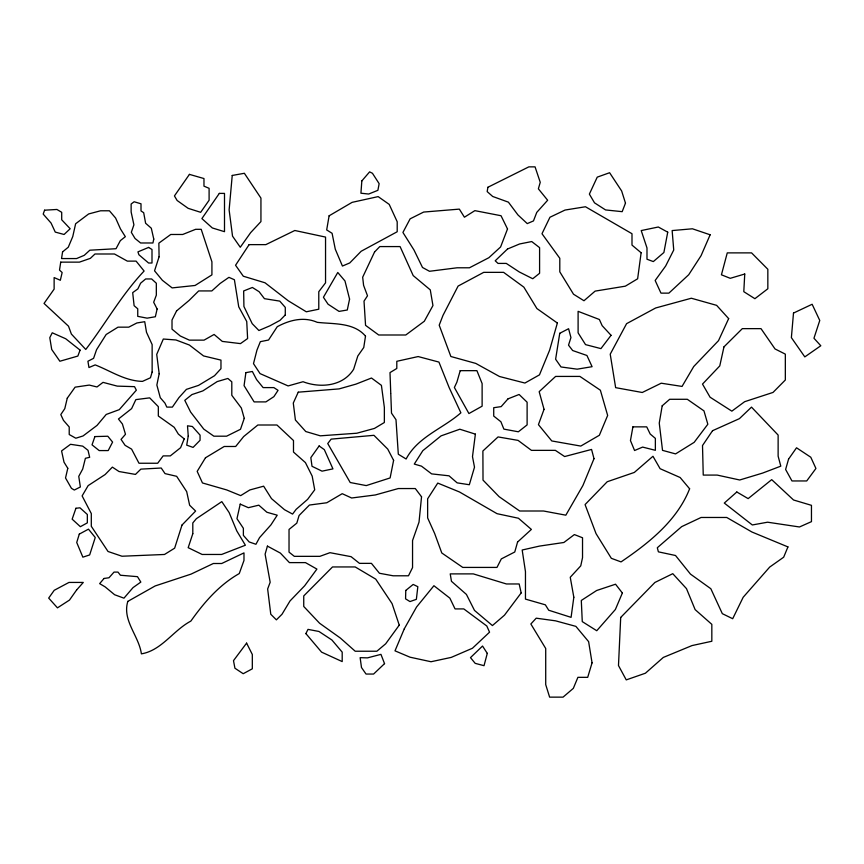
<?xml version="1.0" encoding="UTF-8"?>
<svg xmlns="http://www.w3.org/2000/svg" width="864" height="864" viewBox="0 0 864 864"><rect width="100%" height="100%" fill="white"/><g stroke="black" fill="none" stroke-linecap="round" stroke-linejoin="round"><path stroke-width="1.3" d="M305.867 633.636L308.005 629.381L318.946 631.465L331.906 639.997L342.198 652.136L342.198 661.586L321.581 652.136L305.888 633.593M390.766 393.401L389.999 372.6L396.803 368.464L396.803 361.303L418.165 356.562L438.934 362.081L449.14 387.569L460.879 412.819C442.951 428.598 417.755 436.828 406.123 459L398.315 454.237L395.993 419.699L391.5 413.132L390.787 393.844M405.767 590.458L405.572 598.86L409.968 601.571L416.362 599.346L417.83 586.699L413.176 584.431L405.767 590.458M620.698 617.447L618.484 665.55L626.249 679.892L645.408 673.218L663.314 657.428L691.999 645.581L711.828 641.261L711.828 624.359L695.12 609.606L686.491 588.643L672.775 573.685L654.912 582.455L620.698 617.447M744.746 274.018L743.796 291.676L754.898 298.696L767.837 288.76L767.837 269.266L751.572 252.882L727.261 252.882L721.429 274.806L730.253 278.316L744.746 274.018M361.832 180.911L360.925 193.212L368.669 194.033L377.892 190.318L379.145 183.665L372.46 173.297L369.619 171.871L361.832 180.911M793.498 313.06L791.381 337.63L804.805 356.897L820.8 345.751L813.953 338.245L819.763 320.468L812.138 304.268L793.498 313.06M232.232 175.457L229.122 209.93L232.535 236.153L240.278 247.255L250.636 232.654L260.939 221.584L260.939 198.115L244.372 173.286L232.232 175.457M421.546 496.8L419.018 522.137L412.549 540.529L412.549 567.594L408.478 575.791L393.131 575.791L379.436 573.264L371.434 563.36L359.489 563.36L351.086 556.675L329.972 552.679L319.874 556.34L294.322 556.34L289.03 552.128L289.03 529.448L296.806 523.141L299.074 515.516L309.431 505.04L326.786 502.762L342.22 493.69L351.637 497.999L375.311 494.964L398.315 488.549L415.303 488.549L421.546 496.8M127.807 601.387C122.018 620.525 138.866 635.666 141.394 653.854C161.644 650.484 173.264 630.364 190.858 621.097C204.001 602.543 219.24 584.874 239.263 573.556L243.983 560.455L243.983 552.895L221.713 563.501L213.354 563.501L191.074 574.106L155.174 585.943L127.807 601.387M475.384 434.138L472.489 456.635L474.498 467.186L469.325 484.736L457.142 482.857L449.032 475.816L431.622 473.882L421.502 466.16L414.277 464.076L422.842 450.652L441.072 435.866L459.821 429.224L475.384 434.138M641.131 252.763L637.632 278.791L625.352 286.168L595.123 291.114L583.978 300.737L573.512 294.214L559.796 271.825L559.796 258.293L541.987 233.723L549.958 217.242L565.045 210.049L585.468 206.755L631.994 233.723L631.994 245.095L641.131 252.763M573.826 597.24L571.082 617.35L548.716 610.232L545.357 604.822L525.463 599.108L525.463 571.644L522.18 550.012L539.482 546.091L563.89 542.484L574.376 534.578L582.53 537.775L582.53 557.68L580.759 565.844L570.251 577.271L573.826 597.24M245.873 372.643L244.069 385.657L254.113 401.9L265.885 401.9L273.877 396.662L278.046 390.355L273.877 387.601L263.131 387.601L256.586 379.588L252.353 371.477L245.873 372.643M60.728 262.138L59.508 270.108L62.154 272.527L60.34 280.271L54.13 277.582L54.13 289.127L44.042 303.437L68.515 326.203L71.377 334.055L85.774 349.466C105.548 323.611 121.532 294.862 144.104 271.037L136.102 261.122L127.354 261.122L114.469 253.994L94.975 253.994L90.342 258.358L79.434 262.138L60.728 262.138M62.575 251.878L61.538 258.563L76.561 258.563L84.262 255.323L89.824 250.204L116.024 248.713L120.344 240.635L125.345 236.693L120.474 228.938L115.614 218.041L109.415 210.784L100.58 210.784L88.657 213.948L75.622 223.765L72.76 236.574L68.278 247.212L62.575 251.878M365.504 336.118L363.755 347.522L357.804 355.99L353.635 369.274C343.03 386.348 320.36 388.346 303.048 381.726L288.112 385.927L260.053 373.604L253.498 363.636L256.943 350.136L260.345 341.669L268.542 340.016L277.247 326.7C289.57 320.036 303.89 316.418 317.261 322.337C333.58 324.216 353.754 322.24 365.504 336.118M559.753 333.299L555.617 359.23L561.006 366.962L577.152 369.166L592.088 366.692L586.926 355.482L572.648 350.525L568.523 345.157L570.931 337.576L568.588 328.72L559.753 333.299M487.89 187.272L487.177 191.592L492.696 196.474L508.41 202.165L517.936 214.92L527.256 223.603L533.466 220.925L536.76 212.393L547.646 200.243L538.369 188.816L540.248 182.315L535.054 166.86L528.844 166.86L487.89 187.272M188.244 436.126L186.71 445.144L193.093 447.401L200.059 440.294L200.059 435.121L192.38 426.514L187.51 425.801L188.244 436.126M662.191 405.821L659.254 423.101L662.526 450.36L675.583 453.902L694.17 442.346L707.832 424.246L703.966 410.875L687.301 399.287L669.686 399.287L662.191 405.821M329.108 215.816L326.678 229.932L332.089 233.302L335.286 249.199L342.436 266.047L349.769 262.937L361.163 251.262L397.202 231.746L397.202 221.746L389.21 204.39L378.151 196.614L352.112 202.349L329.108 215.816M632.912 426.859L630.45 440.564L634.576 450.511L642.632 447.088L655.366 450.317L655.366 438.383L650.192 434.02L646.726 426.859L632.912 426.859M667.732 232.178L663.887 252.504L653.324 261.587L646.985 259.222L646.985 247.946L641.218 230.569L658.314 227.005L667.732 232.178M393.606 460.382L390.118 477.943L366.239 485.59L350.212 482.522L327.748 443.556L331.139 439.128L373.939 435.316L387.742 449.086L393.606 460.382M159.181 373.734L156.859 385.031L160.283 397.71L164.959 403.132L166.806 407.106L172.379 407.106L178.945 397.613L186.419 389.362L198.526 385.398L214.52 375.721L220.968 368.669L220.968 360.115L203.558 355.936L189.367 345.028L175.964 339.973L163.318 339.034L156.719 354.391L159.181 373.734M349.574 299.095L347.285 310.003L339.044 311.396L328.061 304.204L323.417 297.27L337.77 272.484L344.984 280.973L349.574 299.095M153.77 239.09L152.928 242.978L140.594 242.978L135.032 238.464L131.317 232.34L133.909 224.824L131.134 211.982L131.134 204.023L134.136 201.766L141.005 203.796L141.005 210.956L143.683 212.684L145.616 223.258L151.308 228.226L153.77 239.09M723.967 346.874L719.766 365.915L702.508 384.091L710.068 397.202L731.851 411.145L744.649 401.695L773.021 392.429L785.333 379.987L785.333 354.132L775.03 348.948L761.011 328.644L742.316 328.644L723.967 346.874M240.224 504.122L236.963 518.692L243.378 528.282L243.378 535.378L249.156 541.955L255.928 544.277L259.546 537.635L270.94 524.88L277.225 515.192L266.89 512.255L258.811 505.17L248.368 507.686L240.224 504.122M157.118 308.988L155.358 316.742L147.118 318.157L137.743 316.354L137.743 308.794L134.114 305.694L132.689 292.637L137.851 288.911L140.616 283.187L145.66 278.953L151.621 278.953L156.33 283.241L156.33 295.175L153.673 302.249L157.118 308.988M67.792 468.288L65.524 477.976L71.453 488.333L74.326 490.039L80.363 486.983L78.754 476.366L82.717 469.012L85.396 458.298L89.662 457.304L88.031 450.338L82.728 446.137L70.535 444.301L61.571 450.922L64.022 462.197L67.792 468.288M67.262 398.185L64.789 408.64L60.793 414.59L63.472 420.368L69.217 426.967L69.217 434.527L75.816 438.221L83.03 435.964L97.016 425.423L106.218 414.45L119.286 409.644L136.339 390.193L134.525 386.651L117.256 386.122L103.021 382.363L97.006 386.953L89.273 385.085L75.103 387.158L67.262 398.185M487.285 653.378L484.024 665.69L475.178 663.347L470.491 657.623L482.533 646.034L487.285 653.378M517.568 542.041L514.76 551.999L501.314 558.911L496.984 567.421L462.769 567.421L441.785 552.982L434.657 533.509L427.637 517.914L427.637 498.809L437.756 483.084L459.486 491.972L497.038 513.68L518.443 518.238L531.382 529.427L517.568 542.041M557.366 323.028L549.612 350.19L539.471 374.857L524.912 383.044L499.478 376.499L475.794 363.42L450.868 356.508L439.204 325.188L442.973 315.425L458.104 286.07L483.71 272.354L503.604 272.354L523.854 287.14L536.9 308.545L557.366 323.028M788.562 459.13L785.614 469.465L791.964 480.956L806.717 480.956L815.929 468.461L810.788 457.24L796.532 447.79L788.562 459.13M267.419 546.113L265.108 554.148L270.173 582.26L267.646 588.967L270.778 614.239L276.383 619.855L282.02 614.239L290.023 600.944L304.668 585.76L316.904 569.084L305.478 562.615L289.418 562.615L280.379 553.09L267.419 546.113M460.21 370.667L456.894 382.136L454.378 387.493L468.925 413.554L482.123 406.177L482.123 383.584L476.917 370.667L460.21 370.667M152.14 372.049L150.444 377.773L142.474 381.38C125.064 381.013 110.711 370.948 95.18 364.9L88.96 367.535L87.923 361.249L93.582 358.333L96.563 349.682L106.164 334.498L118.001 327.164L128.747 327.164L136.868 322.974L144.731 321.7L146.502 332.294L152.14 344.596L152.14 372.049M592.056 662.85L587.704 677.333L577.908 677.333L573.329 688.36L563.047 697.14L549.623 697.14L545.713 684.612L545.713 648.497L530.852 623.992L536.209 618.181L555.53 620.827L575.878 626.368L588.622 641.639L592.056 662.85M79.294 534.114L76.723 542.484L82.858 557.161L89.662 554.936L95.245 537.505L88.474 529.157L79.294 534.114M182.012 525.031L174.647 548.165L164.506 554.472L121.975 556.232L108.032 551.491L91.303 526.295L91.303 513.572L82.123 495.914L88.15 485.611L105.149 474.53L112.374 467.122L119.005 471.517L135.464 474.422L140.864 469.13L161.233 468.018L165.035 473.612L176.656 476.312L186.689 491.627L189.637 505.235L195.62 511.067L182.012 525.031M159.084 256.802L154.548 270.81L162.4 280.325L172.13 287.906L195.08 285.466L211.918 274.871L211.918 261.814L201.204 229.316L195.631 229.316L182.693 234.479L170.759 234.479L158.857 243.151L159.084 256.802M192.802 533.704L188.179 547.679L202.144 554.461L221.638 554.461L245.376 545.227L236.768 530.906L229.122 512.536L221.81 501.628L196.355 518.692L192.802 522.958L192.802 533.704M244.253 418.381L240.494 429.289L226.595 436.19L213.862 436.19L203.764 429.106L190.642 412.085L184.788 400.334L191.905 394.589L202.835 390.906L217.188 381.586L227.88 378.454L231.8 381.834L231.8 395.302L241.358 408.035L244.253 418.381M94.9 436.579L92.038 444.852L99.176 450.576L108.205 450.576L112.59 442.087L107.806 436.234L94.9 436.579M75.935 508.27L72.155 519.167L80.374 526.694L87.34 522.86L87.34 514.48L79.963 507.805L75.935 508.27M44.582 210.19L43.2 214.099L51.073 223.063L55.253 232.092L64.087 234.479L70.168 228.744L61.7 219.78L61.7 212.296L56.905 209.466L44.582 210.19M544.039 409.32L538.434 424.634L551.783 440.953L580.781 446.072L599.357 435.272L607.651 415.444L600.372 390.215L579.917 376.423L555.617 376.423L539.168 391.673L544.039 409.32M80.071 350.104L77.857 356.065L59.875 361.238L51.71 349.466L49.788 337.684L52.24 332.791L65.707 338.753L80.071 350.104M507.514 228.96L500.602 246.953L488.873 257.71L469.444 267.786L457.11 267.786L429.484 271.285L422.496 267.473L413.953 249.944L402.916 232.459L410.13 218.83L423.652 212.058L459.346 209.12L464.422 217.21L474.865 210.643L501.034 215.73L507.514 228.96M625.482 203.137L622.177 211.669L605.556 209.93L594.508 202.835L589.367 194.108L597.24 177.142L609.606 172.724L621.659 190.987L625.482 203.137M184.216 438.88L180.587 447.714L170.305 455.89L163.145 455.89L157.691 463.244L138.985 463.244L131.609 449.14L125.086 445.327L121.057 439.398L125.485 434.29L122.407 423.997L118.454 419.008L131.609 408.618L135.853 399.622L149.666 397.861L158.328 406.652L158.328 416.005L174.215 427.313L178.362 434.095L184.216 438.88M594 458.687L582.908 485.525L565.834 515.182L543.532 511.002L519.664 511.002L499.1 496.67L483.019 480.114L482.89 450.997L498.064 436.925L518.054 440.381L531.457 450.36L555.368 450.36L564.635 456.548L591.57 449.442L594 458.687M787.936 546.912L783.67 557.204L769.694 567.076L743.17 597.272L732.694 618.721L722.326 613.667L710.834 588.73L690.466 574.106L675.518 555.498L658.39 551.848L657.31 547.744L681.664 526.64L701.093 517.471L726.743 517.471L751.907 531.997L787.936 546.912M404.276 628.852L394.999 650.84L410.022 657.191L431.028 661.738L451.256 657.396L472.446 648.248L489.553 632.178L486.799 626L463.795 608.915L455.047 608.915L449.874 598.158L433.922 585.716L416.567 606.992L404.276 628.852M622.372 593.006L615.384 609.487L596.754 630.731L582.271 621.616L581.299 600.458L596.657 590.501L615.535 584.215L622.372 593.006M710.143 234.792L701.06 255.701L688.716 274.73L668.887 293.134L660.971 293.134L655.16 280.487L665.669 265.993L673.736 250.009L672.149 230.569L692.42 228.787L710.143 234.792M298.242 392.18L293.285 403.045L295.402 420.012L305.78 431.546L320.285 435.823L356.8 433.231L374.458 428.425L384.361 422.496L384.361 407.441L381.413 385.355L371.488 378.022L355.936 384.134L339.088 388.897L298.242 392.18M728.654 318.611L718.513 340.654L693.738 366.52L682.052 386.424L661.208 383.206L642.265 392.494L615.643 387.655L610.222 354.175L626.584 323.665L655.646 307.984L691.34 298.231L716.623 305.348L728.654 318.611M689.612 488.786C677.052 520.787 648.68 543.121 621.043 561.902L611.334 558.317L596.041 533.628L585.068 504.587L607.23 481.734L634.327 472.435L652.968 456.278L660.107 468.698L680.141 477.511L689.612 488.786M374.544 252.018L362.675 277.214L363.593 285.368L367.502 295.801L364.014 301.126L365.558 325.35L378.713 334.994L405.778 334.994L424.31 321.257L432.95 305.564L430.283 289.872L413.186 275.584L400.086 246.575L379.793 246.575L374.544 252.018M176.569 310.91L172.012 319.993L172.012 329.152L180.295 335.999L189.335 340.135L204.066 340.135L214.11 334.465L222.296 341.41L240.473 343.613L247.612 338.548L246.737 321.505L238.734 306.828L234.403 279.742L228.938 277.344L220.104 283.468L211.831 290.93L198.698 290.93L189.086 300.445L176.569 310.91M205.47 457.79L197.176 471.377L202.468 482.954L226.681 489.92L240.689 495.623L249.815 489.964L263.639 486.184L271.501 498.625L284.526 509.717L292.572 514.08L296.168 509.317L307.584 499.392L314.712 489.812L312.185 476.118L305.424 462.596L293.49 452.056L293.49 440.521L276.955 425.002L257.85 425.002L243.659 436.558L235.678 446.483L224.208 446.483L205.47 457.79M249.113 244.631L235.559 265.248L243.313 276.221L265.021 282.787L288.306 300.823L306.31 311.796L318.784 309.204L318.784 291.697L325.544 282.841L325.544 237.082L294.808 230.494L265.842 244.631L249.113 244.631M712.541 430.704L702.508 445.532L703.242 475.081L717.174 475.081L739.724 479.995L762.577 473.094L780.797 466.16L778.129 456.16L778.129 435.067L751.507 407.128L739.411 418.651L712.541 430.704M219.326 193.396L201.895 218.592L212.317 227.956L224.5 231.682L224.5 193.396L219.326 193.396M189.432 174.377L174.431 195.923L177.131 200.491L188.147 208.332L200.664 212.317L209.099 200.254L209.099 188.32L203.969 186.149L203.969 178.546L189.432 174.377M76.594 590.004L69.487 600.08L57.456 607.856L48.686 598.082L54.227 590.296L68.969 582.433L83.3 582.433L76.594 590.004M319.14 445.954L310.835 457.628L312.012 466.301L322.034 471.161L332.942 468.882L324.324 449.636L319.14 445.954M399.254 625.136L385.679 643.799L376.855 651.229L355.201 651.229L340.319 638.021L319.583 623.236L303.739 606.463L303.739 595.944L332.521 566.946L355.201 566.946L375.732 579.128L392.072 603.623L399.254 625.136M246.596 643.118L233.496 660.647L234.922 668.218L243.205 673.715L252.32 668.812L252.32 654.491L246.596 643.118M521.186 592.898L504.479 615.179L492.426 625.568L474.498 610.416L466.42 594.432L451.462 581.31L450.23 573.89L473.31 573.89L506.423 583.967L519.156 583.967L521.186 592.898M611.053 335.318L600.934 348.613L585.533 344.617L578.102 332.834L578.102 311.342L599.378 319.496L602.154 325.663L611.053 335.318M104.026 578.47L99.652 583.632L105.127 586.872L114.631 594.745L123.962 598.169L133.045 587.596L140.832 582.077L137.473 576.666L120.431 575.24L117.99 572.098L114.016 572.098L108.994 577.757L104.026 578.47M508 398.866L501.163 406.62L493.722 407.711L493.722 416.07L500.893 421.751L503.885 429.127L518.368 431.795L527.116 424.894L527.116 402.214L519.102 394.47L508 398.866M285.282 314.95L280.001 320.36L269.881 325.825L258.898 330.502L252.212 323.676L243.918 306.472L243.659 290.963L252.396 287.464L259.124 291.719L264.438 298.674L279.763 301.115L285.282 307.39L285.282 314.95M507.514 249.005L495.212 260.798L498.02 263.412L506.272 263.412L519.242 271.933L532.742 278.737L539.59 273.283L539.59 247.644L531.727 241.553L519.631 243.961L507.514 249.005M384.545 663.638L373.594 674.05L366.034 674.05L361.487 667.526L360.137 657.666L367.481 657.871L380.948 654.361L384.545 663.638M736.808 491.994L724.291 503.064L752.317 524.966L767.588 522.202L799.459 526.975L811.458 521.64L811.458 505.332L793.53 499.986L771.703 479.65L748.148 498.614L736.808 491.994M148.586 247.428L137.938 251.878L138.899 254.75L148.586 263.012L151.999 263.012L151.999 249.48L148.586 247.428"/></g></svg>
